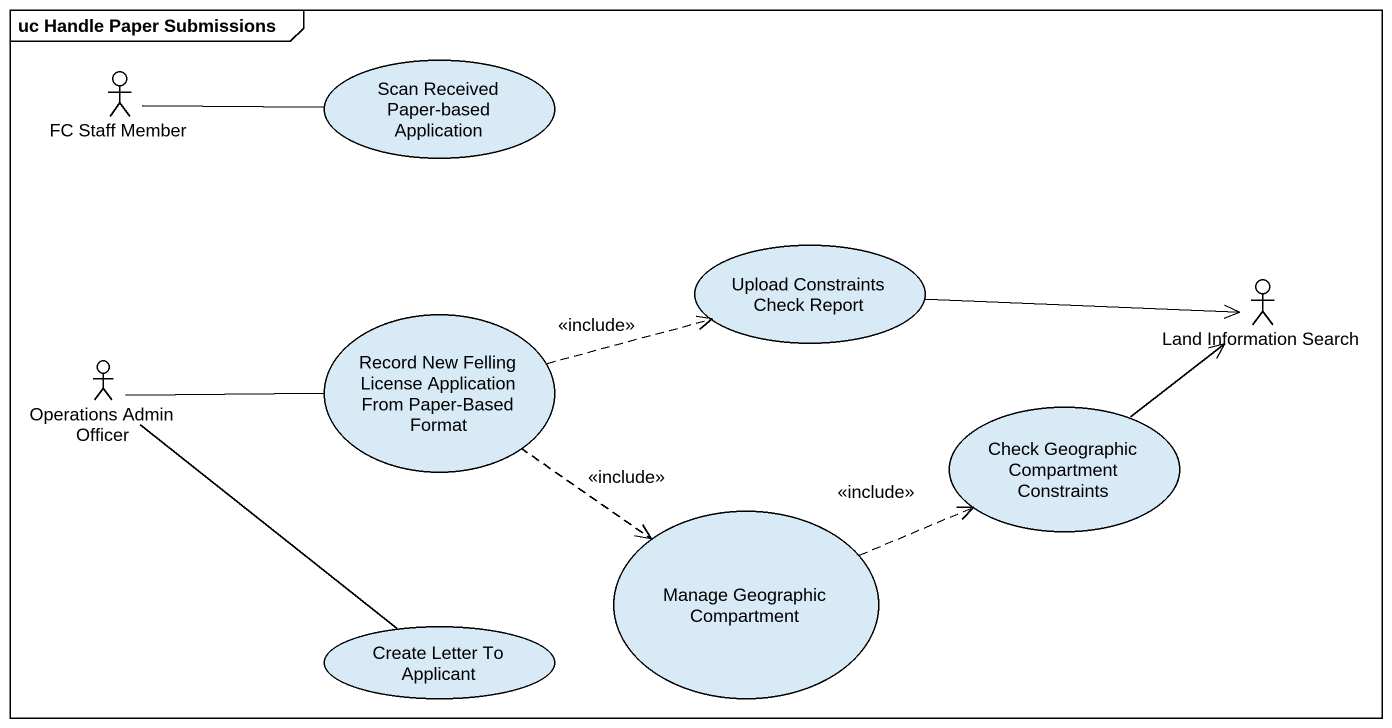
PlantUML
@startuml
mainframe uc Handle Paper Submissions
actor "FC Staff Member" as FC_Staff_Member
usecase "Scan Received Paper-based Application" as Scan_Received_Paper_based
usecase "Upload Constraints Check Report" as Upload_Constraints_Check
actor "Land Information Search" as Land_Information_Search
actor "Operations Admin Officer" as Operations_Admin_Officer
usecase "Record New Felling License Application From Paper-Based Format" as Record_New_Felling_License
usecase "Check Geographic Compartment Constraints" as Check_Geographic
usecase "Manage Geographic Compartment" as Manage_Geographic
usecase "Create Letter To Applicant" as Create_Letter_To_Applicant
FC_Staff_Member -right- Scan_Received_Paper_based
Upload_Constraints_Check -right-> Land_Information_Search
Operations_Admin_Officer -right- Record_New_Felling_License
Operations_Admin_Officer -- Create_Letter_To_Applicant
Record_New_Felling_License .right.> Upload_Constraints_Check : <<include>>
Record_New_Felling_License ..> Manage_Geographic : <<include>>
Check_Geographic -up-> Land_Information_Search
Manage_Geographic .right.> Check_Geographic : <<include>>
@enduml
